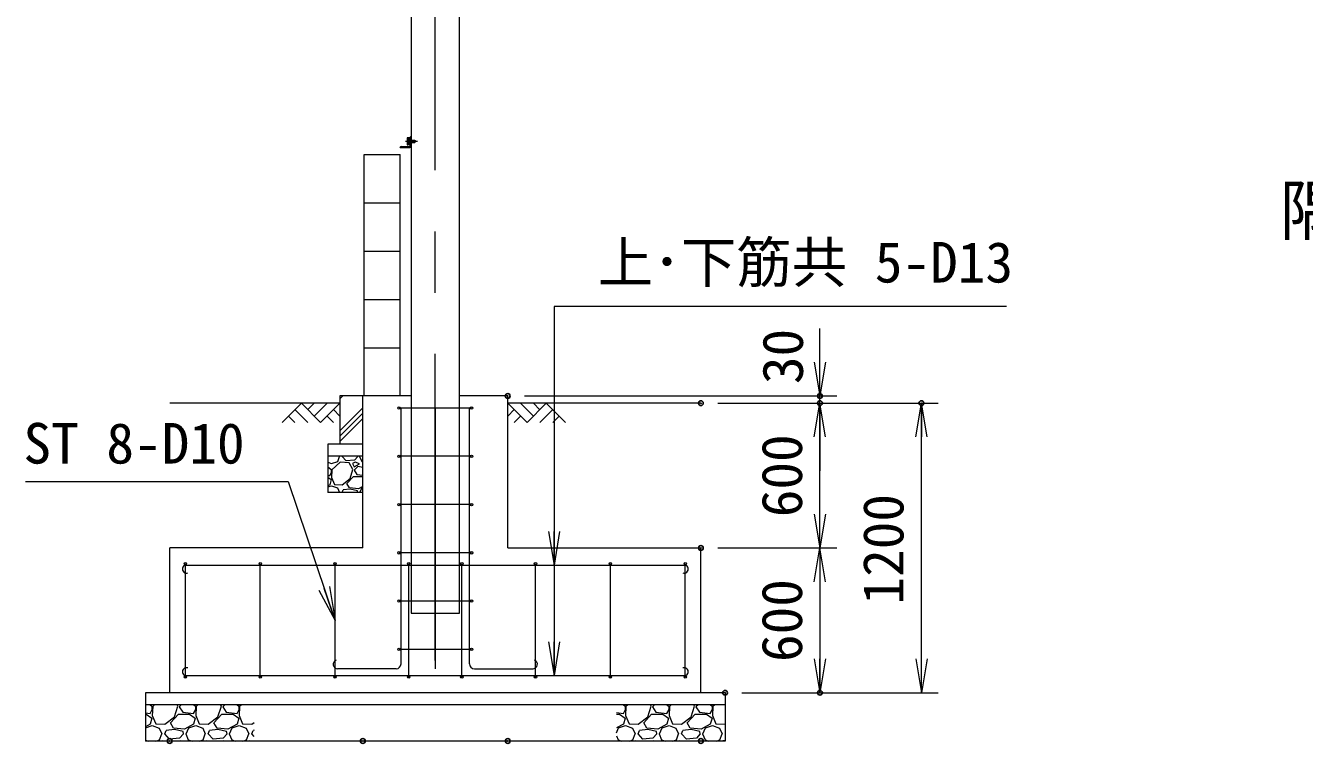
# Model space of a CAD drawing. Units: millimetres at full size. Extents: x -14700 to 14700, y -10395 to 10395.
# Drawn here: x -1226 to 4070, y -6072 to -3097 of the extents above; entities that cross this region are included whole.
import ezdxf
from ezdxf.enums import TextEntityAlignment as Align

# ---------------------------------------------------------------- set-up
doc = ezdxf.new("R2010")
doc.units = ezdxf.units.MM
doc.header["$LTSCALE"] = 40
doc.header["$PDMODE"] = 32
doc.header["$PDSIZE"] = 20
doc.linetypes.add('USER1', pattern=[50.8, 31.75, -6.35, 6.35, -6.35])
for name, color, linetype, lineweight in [('0-0_D-BMK', 2, 'USER1', 13), ('0-1_D-BGD', 7, 'Continuous', 18), ('0-2_D-STR-DIM', 7, 'Continuous', 13), ('0-3_D-DCR-HCH', 7, 'Continuous', 13), ('0-4_D-STR1', 1, 'Continuous', 18), ('0-5_D-STR3', 3, 'Continuous', 13), ('0-6_0', 7, 'Continuous', 18), ('0-9_D-TTL-TXT', 7, 'Continuous', 13), ('0-A_D-STR-TXT', 7, 'Continuous', 13), ('0-B_D-STR4', 7, 'Continuous', 18)]:
    doc.layers.add(name, color=color, linetype=linetype, lineweight=lineweight)
doc.layers.add('0-7_Defpoints', color=253, linetype='Continuous')
doc.styles.add('ＭＳ ゴシック', font='')
doc.styles.get('ＭＳ ゴシック').set_extended_font_data('MS Gothic')

# ---------------------------------------------------------------- blocks, each defined once
blk = doc.blocks.new('_Open')
at = {"layer": '0-6_0'}
blk.add_line((-40, 6.67), (0, 0), dxfattribs=at)
blk.add_lwpolyline([(-40, -6.67), (0, 0), (-40, 0)], dxfattribs=at)

msp = doc.modelspace()

# ---------------------------------------------------------------- linework, layer by layer
at = {"layer": '0-0_D-BMK'}
for p, q in [((470.52, -5728.26), (470.52, 3436.32)), ((397.42, -3577.26), (347.42, -3577.26))]:
    msp.add_line(p, q, dxfattribs=at)
at = {"layer": '0-1_D-BGD'}
for p, q in [((175.52, -3632.26), (325.52, -3632.26)), ((175.52, -3832.26), (325.52, -3832.26)), ((175.52, -4032.26), (325.52, -4032.26)), ((175.52, -4232.26), (325.52, -4232.26)), ((175.52, -4432.26), (325.52, -4432.26)), ((370.52, -4632.26), (75.52, -4632.26)), ((75.52, -4662.36), (-629.48, -4662.36)), ((1570.52, -4662.36), (770.52, -4662.36))]:
    msp.add_line(p, q, dxfattribs=at)
at = {"layer": '0-2_D-STR-DIM'}
for p, q in [((2063.51, -4492.36), (2063.51, -4352.36)), ((840.52, -4632.36), (2133.51, -4632.36)), ((2063.51, -4662.36), (2063.51, -4632.36)), ((1640.52, -4662.36), (2133.51, -4662.36)), ((1640.52, -4662.36), (2133.51, -4662.36)), ((1640.52, -4662.36), (2553.51, -4662.36)), ((2063.51, -5262.36), (2063.51, -4662.36)), ((2483.51, -5862.36), (2483.51, -4662.36)), ((2063.51, -4802.36), (2063.51, -4942.36)), ((1640.52, -5262.36), (2133.51, -5262.36)), ((1640.52, -5262.36), (2133.51, -5262.36)), ((2063.51, -5262.36), (2063.51, -5862.36)), ((1740.52, -5862.36), (2133.51, -5862.36)), ((1740.52, -5862.36), (2553.51, -5862.36))]:
    msp.add_line(p, q, dxfattribs=at)
at = {"layer": '0-3_D-DCR-HCH'}
for p, q in [((75.52, -4643.92), (87.16, -4632.27)), ((-84.12, -4662.36), (-163.94, -4742.17)), ((-110.73, -4688.96), (-57.27, -4742.17)), ((-84.12, -4662.36), (-4.3, -4742.17)), ((-57.51, -4688.96), (-30.91, -4662.36)), ((-30.91, -4715.57), (22.3, -4662.36)), ((-4.3, -4742.17), (75.52, -4662.36)), ((48.91, -4688.96), (75.52, -4715.45)), ((75.52, -4776.5), (170.52, -4681.5)), ((75.52, -4798.59), (170.52, -4703.59)), ((850.33, -4742.17), (770.52, -4662.36)), ((797.12, -4688.96), (770.52, -4715.45)), ((876.94, -4715.57), (823.73, -4662.36)), ((930.15, -4662.36), (850.33, -4742.17)), ((903.69, -4689.1), (876.94, -4662.36)), ((956.76, -4688.96), (903.3, -4742.17)), ((930.15, -4662.36), (1009.97, -4742.17)), ((-137.33, -4715.57), (-110.6, -4742.17)), ((22.3, -4715.57), (49.03, -4742.17)), ((75.52, -4820.69), (170.52, -4725.69)), ((823.73, -4715.57), (797, -4742.17)), ((983.36, -4715.57), (956.64, -4742.17)), ((25.52, -4906.95), (41.2, -4911.56)), ((41.2, -4911.56), (66.7, -4904.06)), ((77.2, -4907.06), (42.7, -4938.56)), ((66.7, -4904.06), (74.2, -4883.06)), ((73.83, -4882.26), (74.2, -4883.06)), ((113.2, -4910.06), (77.2, -4907.06)), ((84.7, -4883.06), (85, -4882.26)), ((101.2, -4901.06), (84.7, -4883.06)), ((135.7, -4898.06), (101.2, -4901.06)), ((129.7, -4937.06), (113.2, -4910.06)), ((138.7, -4907.06), (128.2, -4911.56)), ((128.2, -4911.56), (134.2, -4926.56)), ((134.2, -4926.56), (156.7, -4913.06)), ((149.2, -4925.06), (134.2, -4940.06)), ((149.2, -4883.06), (135.7, -4898.06)), ((156.7, -4913.06), (138.7, -4907.06)), ((149.2, -4883.06), (149.04, -4882.26)), ((170.52, -4928.26), (149.2, -4925.06)), ((156.7, -4883.06), (165.7, -4904.06)), ((158.2, -4883.06), (158.54, -4882.26)), ((165.7, -4904.06), (170.52, -4905.48)), ((29.2, -4929.56), (25.52, -4929.01)), ((25.52, -4961.58), (33.7, -4962.56)), ((25.52, -4969.24), (39.7, -4979.06)), ((41.2, -4940.06), (29.2, -4929.56)), ((33.7, -4962.56), (41.2, -4949.06)), ((42.7, -4938.56), (41.2, -4970.06)), ((41.2, -4949.06), (41.2, -4940.06)), ((41.2, -4970.06), (53.2, -4998.56)), ((84.7, -5000.06), (117.7, -4974.56)), ((104.2, -4995.56), (131.2, -4965.56)), ((117.7, -4974.56), (129.7, -4937.06)), ((134.2, -4940.06), (146.2, -4958.06)), ((146.2, -4958.06), (170.52, -4960.98)), ((33.7, -5000.06), (25.52, -5004.34)), ((25.52, -5009.46), (41.2, -5004.56)), ((39.7, -4979.06), (33.7, -5000.06)), ((41.2, -5004.56), (65.2, -5013.56)), ((53.2, -4998.56), (84.7, -5000.06)), ((65.2, -5013.56), (73.83, -5032.26)), ((85, -5032.26), (89.2, -5021.06)), ((117.7, -5018.06), (89.2, -5021.06)), ((114.7, -5013.56), (104.2, -4995.56)), ((152.2, -5016.56), (114.7, -5013.56)), ((147.7, -5025.56), (117.7, -5018.06)), ((149.04, -5032.26), (147.7, -5025.56)), ((170.52, -5006.96), (152.2, -5016.56)), ((158.54, -5032.26), (167.2, -5012.06)), ((167.2, -5012.06), (170.52, -5011.02)), ((-701.59, -5920.94), (-711.41, -5912.36)), ((-699.79, -5919.14), (-701.59, -5956.94)), ((-701.59, -5931.74), (-701.59, -5920.94)), ((-692.36, -5912.36), (-699.79, -5919.14)), ((-609.79, -5962.34), (-595.39, -5917.34)), ((-595.39, -5917.34), (-598.44, -5912.36)), ((-581.4, -5912.36), (-589.99, -5920.94)), ((-589.99, -5920.94), (-575.59, -5942.54)), ((-521.59, -5920.94), (-531.41, -5912.36)), ((-519.79, -5919.14), (-521.59, -5956.94)), ((-521.59, -5931.74), (-521.59, -5920.94)), ((-512.36, -5912.36), (-519.79, -5919.14)), ((-429.79, -5962.34), (-415.39, -5917.34)), ((-415.39, -5917.34), (-418.44, -5912.36)), ((-401.4, -5912.36), (-409.99, -5920.94)), ((-409.99, -5920.94), (-395.59, -5942.54)), ((-341.59, -5920.94), (-351.41, -5912.36)), ((-339.79, -5919.14), (-341.59, -5956.94)), ((-341.59, -5931.74), (-341.59, -5920.94)), ((-332.36, -5912.36), (-339.79, -5919.14)), ((1258.41, -5920.94), (1248.59, -5912.36)), ((1260.21, -5919.14), (1258.41, -5956.94)), ((1258.41, -5931.74), (1258.41, -5920.94)), ((1267.64, -5912.36), (1260.21, -5919.14)), ((1350.21, -5962.34), (1364.61, -5917.34)), ((1364.61, -5917.34), (1361.56, -5912.36)), ((1378.6, -5912.36), (1370.01, -5920.94)), ((1370.01, -5920.94), (1384.41, -5942.54)), ((1438.41, -5920.94), (1428.59, -5912.36)), ((1440.21, -5919.14), (1438.41, -5956.94)), ((1438.41, -5931.74), (1438.41, -5920.94)), ((1447.64, -5912.36), (1440.21, -5919.14)), ((1530.21, -5962.34), (1544.61, -5917.34)), ((1544.61, -5917.34), (1541.56, -5912.36)), ((1558.6, -5912.36), (1550.01, -5920.94)), ((1550.01, -5920.94), (1564.41, -5942.54)), ((1618.41, -5920.94), (1608.59, -5912.36)), ((1620.21, -5919.14), (1618.41, -5956.94)), ((1618.41, -5931.74), (1618.41, -5920.94)), ((1627.64, -5912.36), (1620.21, -5919.14)), ((-729.48, -5945.68), (-710.59, -5947.94)), ((-729.48, -5951.54), (-726.79, -5951.54)), ((-726.79, -5951.54), (-703.39, -5967.74)), ((-710.59, -5947.94), (-701.59, -5931.74)), ((-703.39, -5967.74), (-710.59, -5992.94)), ((-701.59, -5956.94), (-687.19, -5991.14)), ((-649.39, -5992.94), (-609.79, -5962.34)), ((-625.99, -5987.54), (-593.59, -5951.54)), ((-593.59, -5951.54), (-546.79, -5951.54)), ((-575.59, -5942.54), (-530.59, -5947.94)), ((-546.79, -5951.54), (-523.39, -5967.74)), ((-530.59, -5947.94), (-521.59, -5931.74)), ((-523.39, -5967.74), (-530.59, -5992.94)), ((-521.59, -5956.94), (-507.19, -5991.14)), ((-469.39, -5992.94), (-429.79, -5962.34)), ((-445.99, -5987.54), (-413.59, -5951.54)), ((-413.59, -5951.54), (-366.79, -5951.54)), ((-395.59, -5942.54), (-350.59, -5947.94)), ((-366.79, -5951.54), (-343.39, -5967.74)), ((-350.59, -5947.94), (-341.59, -5931.74)), ((-343.39, -5967.74), (-350.59, -5992.94)), ((-341.59, -5956.94), (-327.19, -5991.14)), ((1220.52, -5944.48), (1249.41, -5947.94)), ((1220.52, -5951.54), (1233.21, -5951.54)), ((1233.21, -5951.54), (1256.61, -5967.74)), ((1249.41, -5947.94), (1258.41, -5931.74)), ((1256.61, -5967.74), (1249.41, -5992.94)), ((1258.41, -5956.94), (1272.81, -5991.14)), ((1334.01, -5987.54), (1366.41, -5951.54)), ((1366.41, -5951.54), (1413.21, -5951.54)), ((1384.41, -5942.54), (1429.41, -5947.94)), ((1413.21, -5951.54), (1436.61, -5967.74)), ((1429.41, -5947.94), (1438.41, -5931.74)), ((1436.61, -5967.74), (1429.41, -5992.94)), ((1438.41, -5956.94), (1452.81, -5991.14)), ((1490.61, -5992.94), (1530.21, -5962.34)), ((1514.01, -5987.54), (1546.41, -5951.54)), ((1546.41, -5951.54), (1593.21, -5951.54)), ((1564.41, -5942.54), (1609.41, -5947.94)), ((1593.21, -5951.54), (1616.61, -5967.74)), ((1609.41, -5947.94), (1618.41, -5931.74)), ((1616.61, -5967.74), (1609.41, -5992.94)), ((1618.41, -5956.94), (1632.81, -5991.14)), ((-710.59, -5992.94), (-729.48, -6002.84)), ((-729.48, -6007.06), (-701.59, -5998.34)), ((-701.59, -5998.34), (-672.79, -6009.14)), ((-687.19, -5991.14), (-649.39, -5992.94)), ((-672.79, -6009.14), (-661.99, -6032.54)), ((-670.99, -6057.74), (-661.99, -6032.54)), ((-649.39, -6032.54), (-643.99, -6018.14)), ((-629.59, -6054.14), (-649.39, -6032.54)), ((-609.79, -6014.54), (-643.99, -6018.14)), ((-613.39, -6009.14), (-625.99, -5987.54)), ((-568.39, -6012.74), (-613.39, -6009.14)), ((-573.79, -6023.54), (-609.79, -6014.54)), ((-571.99, -6032.54), (-588.19, -6050.54)), ((-571.99, -6032.54), (-573.79, -6023.54)), ((-530.59, -5992.94), (-568.39, -6012.74)), ((-562.99, -6032.54), (-552.19, -6057.74)), ((-561.19, -6032.54), (-550.39, -6007.34)), ((-550.39, -6007.34), (-521.59, -5998.34)), ((-521.59, -5998.34), (-492.79, -6009.14)), ((-507.19, -5991.14), (-469.39, -5992.94)), ((-492.79, -6009.14), (-481.99, -6032.54)), ((-490.99, -6057.74), (-481.99, -6032.54)), ((-469.39, -6032.54), (-463.99, -6018.14)), ((-449.59, -6054.14), (-469.39, -6032.54)), ((-429.79, -6014.54), (-463.99, -6018.14)), ((-433.39, -6009.14), (-445.99, -5987.54)), ((-388.39, -6012.74), (-433.39, -6009.14)), ((-393.79, -6023.54), (-429.79, -6014.54)), ((-391.99, -6032.54), (-408.19, -6050.54)), ((-391.99, -6032.54), (-393.79, -6023.54)), ((-350.59, -5992.94), (-388.39, -6012.74)), ((-382.99, -6032.54), (-372.19, -6057.74)), ((-381.19, -6032.54), (-370.39, -6007.34)), ((-370.39, -6007.34), (-341.59, -5998.34)), ((-341.59, -5998.34), (-312.79, -6009.14)), ((-327.19, -5991.14), (-289.39, -5992.94)), ((-312.79, -6009.14), (-301.99, -6032.54)), ((-310.99, -6057.74), (-301.99, -6032.54)), ((-289.39, -5992.94), (-279.48, -5985.29)), ((-289.39, -6032.54), (-283.99, -6018.14)), ((-279.48, -6043.35), (-289.39, -6032.54)), ((-279.48, -6017.67), (-283.99, -6018.14)), ((1249.41, -5992.94), (1220.52, -6008.08)), ((1220.52, -6028.56), (1229.61, -6007.34)), ((1229.61, -6007.34), (1258.41, -5998.34)), ((1258.41, -5998.34), (1287.21, -6009.14)), ((1287.21, -6009.14), (1298.01, -6032.54)), ((1289.01, -6057.74), (1298.01, -6032.54)), ((1310.61, -6032.54), (1316.01, -6018.14)), ((1330.41, -6054.14), (1310.61, -6032.54)), ((1350.21, -6014.54), (1316.01, -6018.14)), ((1346.61, -6009.14), (1334.01, -5987.54)), ((1391.61, -6012.74), (1346.61, -6009.14)), ((1386.21, -6023.54), (1350.21, -6014.54)), ((1388.01, -6032.54), (1371.81, -6050.54)), ((1388.01, -6032.54), (1386.21, -6023.54)), ((1429.41, -5992.94), (1391.61, -6012.74)), ((1397.01, -6032.54), (1407.81, -6057.74)), ((1398.81, -6032.54), (1409.61, -6007.34)), ((1409.61, -6007.34), (1438.41, -5998.34)), ((1438.41, -5998.34), (1467.21, -6009.14)), ((1452.81, -5991.14), (1490.61, -5992.94)), ((1467.21, -6009.14), (1478.01, -6032.54)), ((1469.01, -6057.74), (1478.01, -6032.54)), ((1490.61, -6032.54), (1496.01, -6018.14)), ((1510.41, -6054.14), (1490.61, -6032.54)), ((1530.21, -6014.54), (1496.01, -6018.14)), ((1526.61, -6009.14), (1514.01, -5987.54)), ((1571.61, -6012.74), (1526.61, -6009.14)), ((1566.21, -6023.54), (1530.21, -6014.54)), ((1568.01, -6032.54), (1551.81, -6050.54)), ((1568.01, -6032.54), (1566.21, -6023.54)), ((1609.41, -5992.94), (1571.61, -6012.74)), ((1577.01, -6032.54), (1587.81, -6057.74)), ((1578.81, -6032.54), (1589.61, -6007.34)), ((1589.61, -6007.34), (1618.41, -5998.34)), ((1618.41, -5998.34), (1647.21, -6009.14)), ((1632.81, -5991.14), (1670.52, -5992.94)), ((1647.21, -6009.14), (1658.01, -6032.54)), ((1649.01, -6057.74), (1658.01, -6032.54)), ((-729.48, -6058.54), (-716.51, -6062.36)), ((-686.68, -6062.36), (-670.99, -6057.74)), ((-658.39, -6061.34), (-659.5, -6062.36)), ((-646.23, -6062.36), (-658.39, -6061.34)), ((-588.19, -6050.54), (-629.59, -6054.14)), ((-584.59, -6061.34), (-586.96, -6062.36)), ((-581.55, -6062.36), (-584.59, -6061.34)), ((-552.19, -6057.74), (-536.51, -6062.36)), ((-506.68, -6062.36), (-490.99, -6057.74)), ((-478.39, -6061.34), (-479.5, -6062.36)), ((-466.23, -6062.36), (-478.39, -6061.34)), ((-408.19, -6050.54), (-449.59, -6054.14)), ((-404.59, -6061.34), (-406.96, -6062.36)), ((-401.55, -6062.36), (-404.59, -6061.34)), ((-372.19, -6057.74), (-356.51, -6062.36)), ((-326.68, -6062.36), (-310.99, -6057.74)), ((-298.39, -6061.34), (-299.5, -6062.36)), ((-286.23, -6062.36), (-298.39, -6061.34)), ((1220.52, -6040.73), (1227.81, -6057.74)), ((1227.81, -6057.74), (1243.49, -6062.36)), ((1273.32, -6062.36), (1289.01, -6057.74)), ((1301.61, -6061.34), (1300.5, -6062.36)), ((1313.77, -6062.36), (1301.61, -6061.34)), ((1371.81, -6050.54), (1330.41, -6054.14)), ((1375.41, -6061.34), (1373.04, -6062.36)), ((1378.45, -6062.36), (1375.41, -6061.34)), ((1407.81, -6057.74), (1423.49, -6062.36)), ((1453.32, -6062.36), (1469.01, -6057.74)), ((1481.61, -6061.34), (1480.5, -6062.36)), ((1493.77, -6062.36), (1481.61, -6061.34)), ((1551.81, -6050.54), (1510.41, -6054.14)), ((1555.41, -6061.34), (1553.04, -6062.36)), ((1558.45, -6062.36), (1555.41, -6061.34)), ((1587.81, -6057.74), (1603.49, -6062.36)), ((1633.32, -6062.36), (1649.01, -6057.74)), ((1661.61, -6061.34), (1660.5, -6062.36)), ((1670.52, -6062.08), (1661.61, -6061.34))]:
    msp.add_line(p, q, dxfattribs=at)
for points in [[(131.2, -4965.56), (170.2, -4965.56), (170.52, -4965.78)], [(1272.81, -5991.14), (1310.61, -5992.94), (1350.21, -5962.34)]]:
    msp.add_lwpolyline(points, dxfattribs=at)
at = {"layer": '0-4_D-STR1'}
for p, q in [((325.52, -3602.26), (325.52, -3601.26)), ((328.52, -3598.26), (362.02, -3598.26)), ((366.52, -3593.76), (366.52, -3560.26)), ((369.52, -3557.26), (370.52, -3557.26)), ((370.52, -3597.26), (370.52, -3557.26)), ((325.52, -3602.26), (365.52, -3602.26))]:
    msp.add_line(p, q, dxfattribs=at)
msp.add_lwpolyline([(370.52, 3401.27), (370.52, -5532.26), (570.52, -5532.26), (570.52, 3477.74)], dxfattribs=at)
for centre, radius, start, end in [((328.52, -3601.26), 3, 90, 180), ((362.02, -3593.76), 4.5, 270, 0), ((365.52, -3597.26), 5, 270, 0), ((369.52, -3560.26), 3, 90, 180)]:
    msp.add_arc(centre, radius, start, end, dxfattribs=at)
at = {"layer": '0-5_D-STR3'}
for p, q in [((353.52, -3565.31), (353.52, -3588.71)), ((355.82, -3565.31), (355.82, -3588.71)), ((366.52, -3562.01), (356.82, -3562.01)), ((366.52, -3564.31), (356.82, -3564.31)), ((366.52, -3589.71), (356.82, -3589.71)), ((366.52, -3592.01), (356.82, -3592.01)), ((359.52, -3569.01), (360.42, -3567.45)), ((359.52, -3569.01), (359.52, -3585.51)), ((359.52, -3585.51), (360.42, -3587.08)), ((360.42, -3567.45), (366.52, -3567.45)), ((360.42, -3572.35), (366.52, -3572.35)), ((360.42, -3582.17), (366.52, -3582.17)), ((360.42, -3587.08), (366.52, -3587.08)), ((366.52, -3562.01), (366.52, -3564.31)), ((366.52, -3567.45), (366.52, -3587.08)), ((366.52, -3589.71), (366.52, -3592.01)), ((370.52, -3572.26), (385.02, -3572.26)), ((370.52, -3573.16), (385.92, -3573.16)), ((370.52, -3581.36), (385.92, -3581.36)), ((370.52, -3582.26), (385.02, -3582.26)), ((385.02, -3572.26), (386.52, -3573.76)), ((386.52, -3573.76), (386.52, -3580.76)), ((620.52, -4682.36), (320.52, -4682.36)), ((328.52, -5742.69), (328.52, -4682.36)), ((470.52, -4682.36), (470.52, -5762.69)), ((612.52, -5742.69), (612.52, -4682.36)), ((620.52, -4882.36), (320.52, -4882.36)), ((620.52, -5082.36), (320.52, -5082.36)), ((620.52, -5282.36), (320.52, -5282.36)), ((-564.48, -5797.36), (-564.48, -5327.36)), ((-564.48, -5333.86), (1505.52, -5333.86)), ((-254.48, -5797.36), (-254.48, -5327.36)), ((55.52, -5797.36), (55.52, -5327.36)), ((360.52, -5797.36), (360.52, -5327.36)), ((580.52, -5797.36), (580.52, -5327.36)), ((885.52, -5797.36), (885.52, -5327.36)), ((1195.52, -5797.36), (1195.52, -5327.36)), ((1505.52, -5797.36), (1505.52, -5327.36)), ((620.52, -5482.36), (320.52, -5482.36)), ((620.52, -5682.36), (320.52, -5682.36)), ((308.52, -5762.69), (65.51, -5762.69)), ((632.52, -5762.69), (875.53, -5762.69)), ((-564.48, -5790.86), (1505.52, -5790.86))]:
    msp.add_line(p, q, dxfattribs=at)
msp.add_lwpolyline([(385.02, -3572.26), (385.02, -3582.26), (386.52, -3580.76)], dxfattribs=at)
for centre in [(320.52, -4682.36), (620.52, -4682.36), (320.52, -4882.36), (620.52, -4882.36), (320.52, -5082.36), (620.52, -5082.36), (320.52, -5282.36), (620.52, -5282.36), (-564.48, -5327.36), (-254.48, -5327.36), (55.52, -5327.36), (360.52, -5327.36), (580.52, -5327.36), (885.52, -5327.36), (1195.52, -5327.36), (1505.52, -5327.36), (320.52, -5482.36), (620.52, -5482.36), (320.52, -5682.36), (620.52, -5682.36), (-564.48, -5797.36), (-254.48, -5797.36), (55.52, -5797.36), (360.52, -5797.36), (580.52, -5797.36), (885.52, -5797.36), (1195.52, -5797.36), (1505.52, -5797.36)]:
    msp.add_circle(centre, 5, dxfattribs=at)
for centre, radius, start, end in [((356.82, -3565.31), 3.3, 90, 180), ((356.82, -3588.71), 3.3, 180, 270), ((356.82, -3565.31), 1, 90, 180), ((356.82, -3588.71), 1, 180, 270), ((364.01, -3569.9), 4.34, 145.61575, 214.38425), ((375.9, -3577.26), 16.24, 162.41205, 197.58795), ((364.01, -3584.62), 4.34, 145.61575, 214.38425), ((-560.26, -5349.85), 16.55, 104.8143, 289.60849), ((1501.29, -5349.85), 16.55, 250.39151, 75.1857), ((-560.26, -5774.86), 16.55, 70.39151, 255.1857), ((66.33, -5744.03), 18.68, 111.66589, 272.52545), ((308.52, -5742.69), 20, 270, 0), ((632.52, -5742.69), 20, 180, 270), ((874.7, -5744.03), 18.68, 267.47455, 68.33411), ((1501.29, -5774.86), 16.55, 284.8143, 109.60849)]:
    msp.add_arc(centre, radius, start, end, dxfattribs=at)
at = {"layer": '0-6_0'}
for p, q in [((175.52, -4632.26), (175.52, -3632.26)), ((325.52, -4632.26), (325.52, -3632.26))]:
    msp.add_line(p, q, dxfattribs=at)
at = {"layer": '0-7_Defpoints'}
for p in [(770.52, -4632.36), (1570.52, -4662.36), (2063.51, -4632.36), (2063.51, -4662.36), (2483.51, -4662.36), (1570.52, -5262.36), (1670.52, -5862.36), (2063.51, -5862.36), (-629.48, -6062.36), (170.52, -6062.36), (770.52, -6062.36), (1570.52, -6062.36)]:
    msp.add_point(p, dxfattribs=at)
at = {"layer": '0-A_D-STR-TXT'}
msp.add_line((962.24, -4337.25), (962.24, -5331.86), dxfattribs=at)
for points in [[(2835.39, -4261.67), (962.24, -4261.67), (962.24, -5788.86)], [(-1226.2, -4987.46), (-138.32, -4987.46), (54.88, -5560.46)]]:
    msp.add_lwpolyline(points, dxfattribs=at)
at = {"layer": '0-B_D-STR4'}
for p, q in [((75.52, -4632.26), (75.52, -4832.26)), ((170.52, -5262.36), (170.52, -4632.36)), ((770.52, -4632.36), (570.52, -4632.36)), ((770.52, -5262.36), (770.52, -4632.36)), ((170.52, -4832.26), (25.52, -4832.26)), ((25.52, -4832.26), (25.52, -5032.26)), ((170.52, -4882.26), (25.52, -4882.26)), ((170.52, -5032.26), (25.52, -5032.26)), ((170.52, -5262.36), (-629.48, -5262.36)), ((-629.48, -5862.36), (-629.48, -5262.36)), ((770.52, -5262.36), (1570.52, -5262.36)), ((1570.52, -5862.36), (1570.52, -5262.36)), ((1670.52, -5862.36), (-729.48, -5862.36)), ((-729.48, -5862.36), (-729.48, -6062.36)), ((1670.52, -5862.36), (1670.52, -6062.36)), ((1670.52, -5912.36), (-729.48, -5912.36)), ((1670.52, -6062.36), (-729.48, -6062.36))]:
    msp.add_line(p, q, dxfattribs=at)

# ---------------------------------------------------------------- block references
at = {"layer": '0-2_D-STR-DIM', "xscale": 3.5, "yscale": 3.5}
for p, rotation in [((2063.51, -4632.36), 270), ((2063.51, -4662.36), 90), ((2063.51, -4662.36), 90), ((2483.51, -4662.36), 90), ((2063.51, -5262.36), 270), ((2063.51, -5262.36), 90), ((2063.51, -5862.36), 270), ((2483.51, -5862.36), 270)]:
    msp.add_blockref('_Open', p, dxfattribs=dict(at, rotation=rotation))
at = {"layer": '0-A_D-STR-TXT', "xscale": 3.5, "yscale": 3.5}
for p, rotation in [((962.24, -5333.86), 270), ((55.52, -5562.36), 288.63281), ((962.24, -5790.86), 270)]:
    msp.add_blockref('_Open', p, dxfattribs=dict(at, rotation=rotation))

# ---------------------------------------------------------------- texts
at = {"layer": '0-2_D-STR-DIM', "style": 'ＭＳ ゴシック'}
for s, p in [('30', (2043.46, -4583.05)), ('600', (2039.89, -5134.78)), ('1200', (2459.89, -5496.57)), ('600', (2039.89, -5734.78))]:
    msp.add_text(s, height=168.3, rotation=90, dxfattribs=at).set_placement(p, align=Align.BOTTOM_LEFT)
at = {"layer": '0-9_D-TTL-TXT', "style": 'ＭＳ ゴシック'}
msp.add_text('隅部施工要領図', height=202.1, dxfattribs=at).set_placement((3967.88, -4024.7), align=Align.BOTTOM_LEFT)
at = {"layer": '0-A_D-STR-TXT', "style": 'ＭＳ ゴシック'}
for s, p in [('上･下筋共 5-D13', (1143.14, -4212.73)), ('ST 8-D10', (-1235.08, -4962.96))]:
    msp.add_text(s, height=168.3, dxfattribs=at).set_placement(p, align=Align.BOTTOM_LEFT)

doc.saveas('drawing.dxf')
